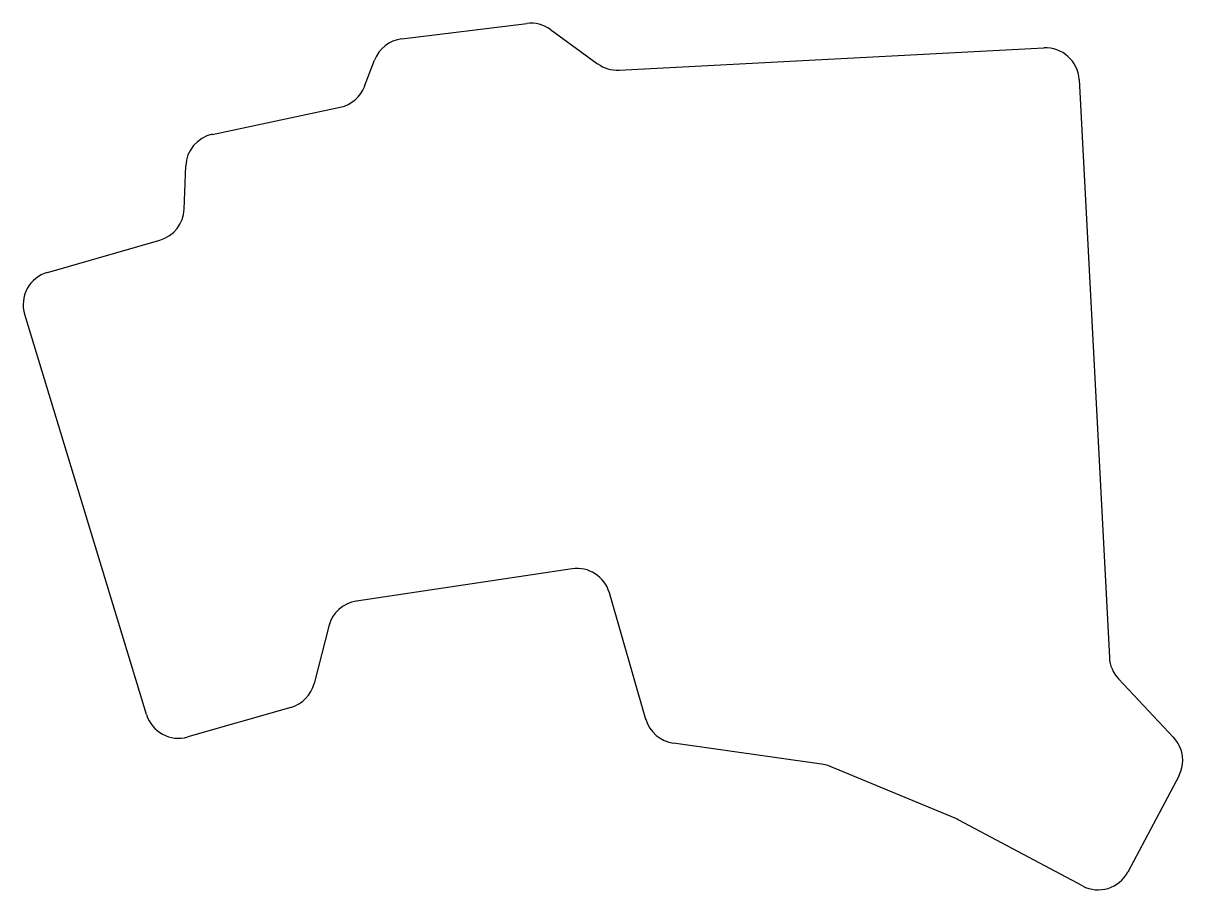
# Model space of a CAD drawing. Header units: millimetres. Extents: x 58 to 196, y -219 to -116.
import ezdxf

# ---------------------------------------------------------------- set-up
doc = ezdxf.new("R2010")
doc.units = ezdxf.units.MM

msp = doc.modelspace()

# ---------------------------------------------------------------- linework, layer by layer
for p, q in [((102.88, -117.89), (117.78, -116.06)), ((120.61, -116.79), (126.23, -120.86)), ((128.79, -121.62), (179.41, -118.96)), ((98.46, -123.53), (99.63, -120.45)), ((183.61, -122.75), (187.22, -191.59)), ((80.3, -129.27), (95.55, -126.03)), ((76.95, -138.18), (77.14, -133.04)), ((60.66, -145.72), (74.05, -141.87)), ((72.45, -198.37), (57.94, -150.73)), ((123.19, -181.03), (97.47, -184.88)), ((131.99, -198.96), (127.63, -183.87)), ((94.18, -187.84), (92.43, -194.68)), ((188.3, -194.12), (194.88, -201.1)), ((89.66, -197.53), (77.38, -201.05)), ((152.9, -204.28), (135.28, -201.8)), ((168.92, -210.78), (153.88, -204.55)), ((195.5, -205.72), (189.43, -217.14)), ((184.02, -218.79), (169.27, -210.95))]:
    msp.add_line(p, q)
for centre, start, end in [((118.27, -120.03), 54.1042, 97), ((103.37, -121.86), 97, 159.3339), ((179.61, -122.96), 3, 93), ((128.58, -117.62), 234.1042, 273), ((94.72, -122.12), 282, 339.3339), ((81.13, -133.18), 102, 177.909), ((72.95, -138.03), 286, 357.909), ((61.76, -149.56), 106, 196.9416), ((123.78, -184.98), 16.1358, 98.5136), ((98.06, -188.83), 98.5136, 165.6187), ((191.21, -191.38), 183, 223.3246), ((88.56, -193.68), 286, 345.6187), ((76.28, -197.21), 196.9416, 286), ((135.83, -197.84), 196.1358, 262), ((191.97, -203.84), 332, 43.3246), ((152.35, -208.24), 67.4944, 82), ((167.39, -214.48), 62, 67.4944), ((185.9, -215.26), 242, 332)]:
    msp.add_arc(centre, 4, start, end)

doc.saveas('drawing.dxf')
